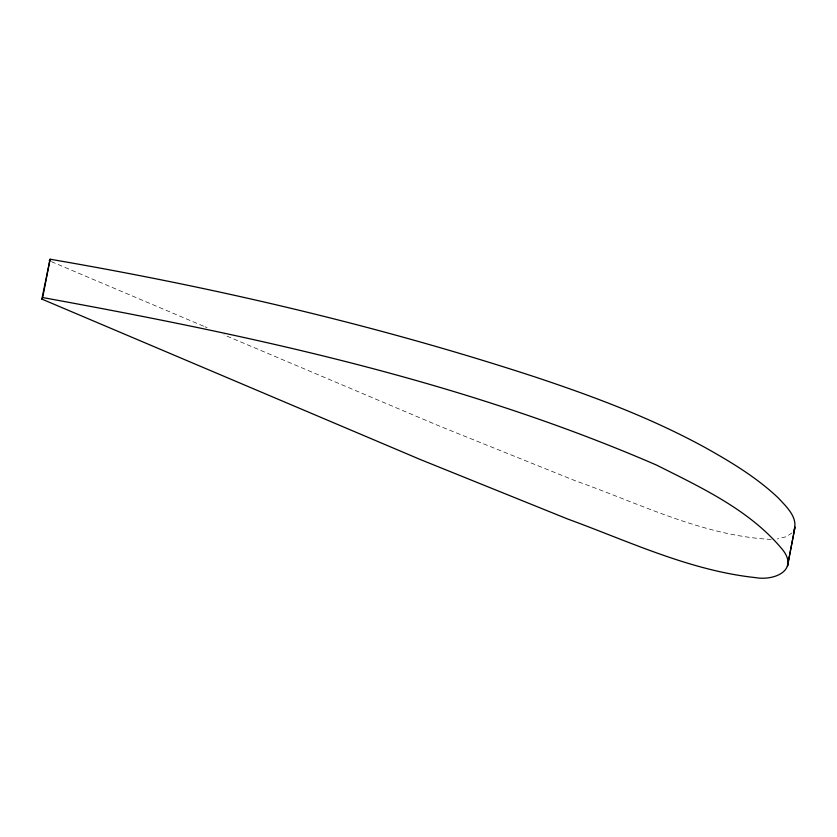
<?xml version="1.0" encoding="UTF-8"?>
<svg xmlns="http://www.w3.org/2000/svg" width="837" height="837" viewBox="0 0 837 837"><rect width="100%" height="100%" fill="white"/><g stroke="black" fill="none" stroke-linecap="round" stroke-linejoin="round"><path stroke-width="0.63" stroke-dasharray="4.18 3.14" d="M792.011 532.96L786.048 536.758L777.416 538.923M771.17 539.415C702.546 535.889 639.311 503.33 575.626 480.898L438.839 425.824L223.939 334.831M51.413 261.667L203.935 326.336M204.992 326.786L207.105 327.685"/><path stroke-width="1.26" d="M793.884 530.459C798.624 517.632 786.027 506.395 778.222 497.889C756.7 477.498 731.088 462.066 705.34 447.659C651.458 418.113 593.684 396.476 535.502 377.11C377.1 325.216 214.293 287.415 50.084 259.208L41.85 299.091L420.519 459.607L567.622 518.992C628.943 541.413 689.782 570.541 755.455 577.614C774.497 581.045 799.9 570.091 781.695 548.622C749.042 509.681 701.165 487.552 656.647 465.131C461.407 380.448 251.288 335.627 42.697 297.553L41.85 299.091M795.004 527.111L787.46 566.283L794.836 527.938M42.697 297.553L50.084 259.208M49.237 260.746L49.854 261.008"/></g></svg>
